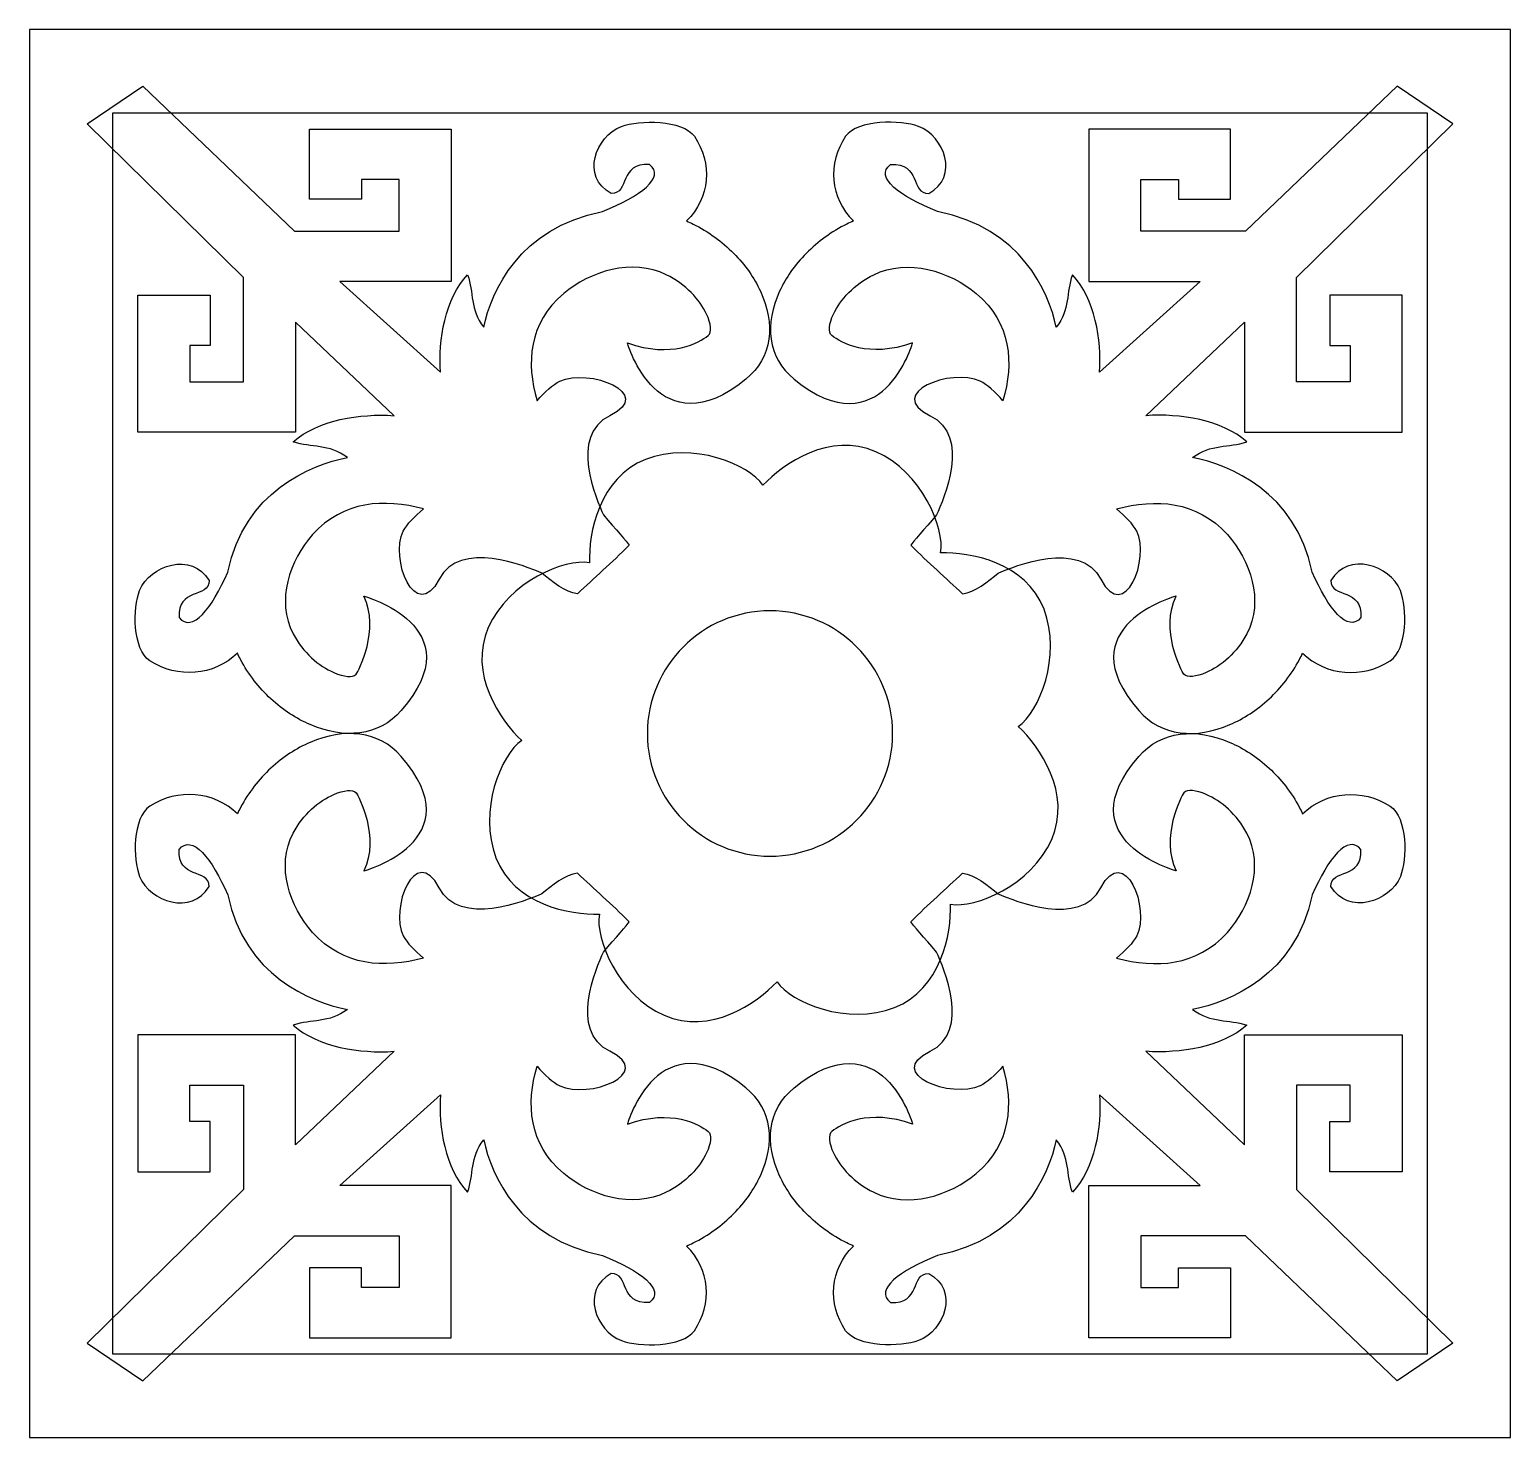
# Model space of a CAD drawing. Header units: centimetres. Extents: x 18.36 to 27, y -9 to -0.79.
import ezdxf

# ---------------------------------------------------------------- set-up
doc = ezdxf.new("R2010")
doc.units = ezdxf.units.CM
doc.header["$MEASUREMENT"] = 0
doc.layers.add('layer 1', color=7, linetype='Continuous')

msp = doc.modelspace()

# ---------------------------------------------------------------- linework, layer by layer
at = {"layer": 'layer 1', "color": 250}
for points, knots in [([(18.35897, -0.78865), (18.35897, -0.78865), (26.99976, -0.78865), (26.99976, -0.78865), (26.99976, -0.78865), (26.99976, -0.78865), (26.99976, -9.00021), (26.99976, -9.00021), (26.99976, -9.00021), (26.99976, -9.00021), (18.35897, -9.00021), (18.35897, -9.00021), (18.35897, -9.00021), (18.35897, -9.00021), (18.35897, -0.78865), (18.35897, -0.78865)], [0, 0, 0, 0, 0.2, 0.2, 0.2, 0.2, 0.4, 0.4, 0.4, 0.4, 0.6, 0.6, 0.6, 0.6, 1, 1, 1, 1]), ([(19.51516, -3.95319), (19.42179, -4.16737), (19.30809, -4.31096), (19.23098, -4.21783), (19.23098, -4.21783), (19.21845, -4.04371), (19.40635, -4.1075), (19.40634, -4.00193), (19.40634, -4.00193), (19.30495, -3.83163), (19.06094, -3.91174), (19.00067, -4.06061), (19.00067, -4.06061), (18.96069, -4.15938), (18.95957, -4.403), (19.06045, -4.47115), (19.06045, -4.47115), (19.22253, -4.57353), (19.43323, -4.56008), (19.57187, -4.42627), (19.57187, -4.42627), (19.57767, -4.43873), (19.58377, -4.45103), (19.59014, -4.46314), (19.59014, -4.46314), (19.63614, -4.55045), (19.69755, -4.62793), (19.76678, -4.69199), (19.76678, -4.69199), (19.8373, -4.75723), (19.91624, -4.80874), (19.99583, -4.84288), (19.99583, -4.84288), (20.19183, -4.92697), (20.396, -4.9123), (20.52764, -4.76096), (20.52764, -4.76096), (20.95566, -4.26889), (20.3107, -4.09378), (20.30886, -4.09326), (20.30886, -4.09326), (20.40576, -4.28591), (20.27726, -4.53301), (20.26417, -4.54807), (20.26417, -4.54807), (20.24432, -4.57089), (20.19287, -4.56425), (20.13428, -4.53911), (20.13428, -4.53911), (20.09008, -4.52016), (20.04543, -4.49081), (20.00471, -4.45313), (20.00471, -4.45313), (19.96271, -4.41427), (19.92517, -4.36672), (19.89663, -4.31255), (19.89663, -4.31255), (19.79568, -4.1209), (19.87669, -3.8819), (20.01042, -3.7343), (20.01042, -3.7343), (20.1901, -3.536), (20.4287, -3.5227), (20.65777, -3.58429), (20.65777, -3.58429), (20.60429, -3.62821), (20.56047, -3.67282), (20.53947, -3.71339), (20.53947, -3.71339), (20.45771, -3.87131), (20.61216, -4.25733), (20.74842, -3.99413), (20.74842, -3.99413), (20.86851, -3.76221), (21.25657, -3.91855), (21.34711, -3.95898), (21.34711, -3.95898), (21.40315, -4.00351), (21.48691, -4.07456), (21.55557, -4.0797), (21.55557, -4.0797), (21.65323, -3.98797), (21.75436, -3.89933), (21.85822, -3.79621), (21.85822, -3.79621), (21.84562, -3.77942), (21.77783, -3.70108), (21.70806, -3.61919), (21.70806, -3.61919), (21.66619, -3.53176), (21.5043, -3.15701), (21.74446, -3.04104), (21.74446, -3.04104), (22.017, -2.90945), (21.61727, -2.7603), (21.45374, -2.83926), (21.45374, -2.83926), (21.41173, -2.85954), (21.36553, -2.90185), (21.32005, -2.95349), (21.32005, -2.95349), (21.25627, -2.73229), (21.27005, -2.50187), (21.4754, -2.32835), (21.4754, -2.32835), (21.62824, -2.19921), (21.87573, -2.12098), (22.07419, -2.21847), (22.07419, -2.21847), (22.13028, -2.24603), (22.17952, -2.28228), (22.21976, -2.32284), (22.21976, -2.32284), (22.25878, -2.36217), (22.28917, -2.40528), (22.3088, -2.44797), (22.3088, -2.44797), (22.33483, -2.50455), (22.3417, -2.55423), (22.31808, -2.5734), (22.31808, -2.5734), (22.2666, -2.61515), (22.10742, -2.7065), (21.84711, -2.61656), (21.84711, -2.61656), (21.84764, -2.61834), (22.02898, -3.24117), (22.53853, -2.82783), (22.53853, -2.82783), (22.69525, -2.7007), (22.71043, -2.50354), (22.62336, -2.31427), (22.62336, -2.31427), (22.588, -2.23741), (22.53467, -2.16117), (22.46711, -2.09308), (22.46711, -2.09308), (22.40077, -2.02622), (22.32054, -1.96692), (22.23012, -1.9225), (22.23012, -1.9225), (22.21759, -1.91634), (22.20485, -1.91045), (22.19195, -1.90485), (22.19195, -1.90485), (22.33052, -1.77097), (22.34444, -1.5675), (22.23842, -1.41097), (22.23842, -1.41097), (22.16786, -1.31356), (21.91557, -1.31464), (21.8133, -1.35325), (21.8133, -1.35325), (21.65914, -1.41145), (21.57618, -1.64709), (21.75254, -1.745), (21.75254, -1.745), (21.86185, -1.74501), (21.7958, -1.56356), (21.97611, -1.57565), (21.97611, -1.57565), (22.07254, -1.65012), (21.92385, -1.75992), (21.70206, -1.85009), (21.70206, -1.85009), (21.2146, -1.94627), (21.05374, -2.31494), (21.00912, -2.52457), (21.00912, -2.52457), (20.92629, -2.41956), (20.95247, -2.32333), (20.91506, -2.21833), (20.91506, -2.21833), (20.7825, -2.36084), (20.74274, -2.59577), (20.75691, -2.78761), (20.75691, -2.78761), (20.75691, -2.78761), (20.16878, -2.25792), (20.16878, -2.25792), (20.16878, -2.25792), (20.16878, -2.25792), (20.81942, -2.25792), (20.81942, -2.25792), (20.81942, -2.25792), (20.81942, -2.25792), (20.81942, -1.36919), (20.81942, -1.36919), (20.81942, -1.36919), (20.81942, -1.36919), (19.99231, -1.36919), (19.99231, -1.36919), (19.99231, -1.36919), (19.99231, -1.36919), (19.99231, -1.7782), (19.99231, -1.7782), (19.99231, -1.7782), (19.99231, -1.7782), (20.29614, -1.7782), (20.29614, -1.7782), (20.29614, -1.7782), (20.29614, -1.7782), (20.29614, -1.66259), (20.29614, -1.66259), (20.29614, -1.66259), (20.29614, -1.66259), (20.51558, -1.66259), (20.51558, -1.66259), (20.51558, -1.66259), (20.51558, -1.66259), (20.51558, -1.96451), (20.51558, -1.96451), (20.51558, -1.96451), (20.51558, -1.96451), (19.9044, -1.96451), (19.9044, -1.96451), (19.9044, -1.96451), (19.9044, -1.96451), (19.02042, -1.11876), (19.02042, -1.11876), (19.02042, -1.11876), (19.02042, -1.11876), (18.69508, -1.33909), (18.69508, -1.33909), (18.69508, -1.33909), (18.69508, -1.33909), (19.60643, -2.23445), (19.60643, -2.23445), (19.60643, -2.23445), (19.60643, -2.23445), (19.60643, -2.84248), (19.60643, -2.84248), (19.60643, -2.84248), (19.60643, -2.84248), (19.29378, -2.84248), (19.29378, -2.84248), (19.29378, -2.84248), (19.29378, -2.84248), (19.29378, -2.63056), (19.29378, -2.63056), (19.29378, -2.63056), (19.29378, -2.63056), (19.4135, -2.63056), (19.4135, -2.63056), (19.4135, -2.63056), (19.4135, -2.63056), (19.4135, -2.33715), (19.4135, -2.33715), (19.4135, -2.33715), (19.4135, -2.33715), (18.98995, -2.33715), (18.98995, -2.33715), (18.98995, -2.33715), (18.98995, -2.33715), (18.98995, -3.13589), (18.98995, -3.13589), (18.98995, -3.13589), (18.98995, -3.13589), (19.91026, -3.13589), (19.91026, -3.13589), (19.91026, -3.13589), (19.91026, -3.13589), (19.91026, -2.49525), (19.91026, -2.49525), (19.91026, -2.49525), (19.91026, -2.49525), (20.48599, -3.04047), (20.48599, -3.04047), (20.48599, -3.04047), (20.28733, -3.02678), (20.04406, -3.06517), (19.89649, -3.19319), (19.89649, -3.19319), (20.00522, -3.22932), (20.10486, -3.20404), (20.21361, -3.28403), (20.21361, -3.28403), (19.99653, -3.32711), (19.61476, -3.48245), (19.51516, -3.95319)], [0, 0, 0, 0, 0.0140845, 0.0140845, 0.0140845, 0.0140845, 0.028169, 0.028169, 0.028169, 0.028169, 0.0422535, 0.0422535, 0.0422535, 0.0422535, 0.056338, 0.056338, 0.056338, 0.056338, 0.0704225, 0.0704225, 0.0704225, 0.0704225, 0.084507, 0.084507, 0.084507, 0.084507, 0.0985915, 0.0985915, 0.0985915, 0.0985915, 0.1126761, 0.1126761, 0.1126761, 0.1126761, 0.1267606, 0.1267606, 0.1267606, 0.1267606, 0.1408451, 0.1408451, 0.1408451, 0.1408451, 0.1549296, 0.1549296, 0.1549296, 0.1549296, 0.1690141, 0.1690141, 0.1690141, 0.1690141, 0.1830986, 0.1830986, 0.1830986, 0.1830986, 0.1971831, 0.1971831, 0.1971831, 0.1971831, 0.2112676, 0.2112676, 0.2112676, 0.2112676, 0.2253521, 0.2253521, 0.2253521, 0.2253521, 0.2394366, 0.2394366, 0.2394366, 0.2394366, 0.2535211, 0.2535211, 0.2535211, 0.2535211, 0.2676056, 0.2676056, 0.2676056, 0.2676056, 0.2816901, 0.2816901, 0.2816901, 0.2816901, 0.2957746, 0.2957746, 0.2957746, 0.2957746, 0.3098592, 0.3098592, 0.3098592, 0.3098592, 0.3239437, 0.3239437, 0.3239437, 0.3239437, 0.3380282, 0.3380282, 0.3380282, 0.3380282, 0.3521127, 0.3521127, 0.3521127, 0.3521127, 0.3661972, 0.3661972, 0.3661972, 0.3661972, 0.3802817, 0.3802817, 0.3802817, 0.3802817, 0.3943662, 0.3943662, 0.3943662, 0.3943662, 0.4084507, 0.4084507, 0.4084507, 0.4084507, 0.4225352, 0.4225352, 0.4225352, 0.4225352, 0.4366197, 0.4366197, 0.4366197, 0.4366197, 0.4507042, 0.4507042, 0.4507042, 0.4507042, 0.4647887, 0.4647887, 0.4647887, 0.4647887, 0.4788732, 0.4788732, 0.4788732, 0.4788732, 0.4929577, 0.4929577, 0.4929577, 0.4929577, 0.5070423, 0.5070423, 0.5070423, 0.5070423, 0.5211268, 0.5211268, 0.5211268, 0.5211268, 0.5352113, 0.5352113, 0.5352113, 0.5352113, 0.5492958, 0.5492958, 0.5492958, 0.5492958, 0.5633803, 0.5633803, 0.5633803, 0.5633803, 0.5774648, 0.5774648, 0.5774648, 0.5774648, 0.5915493, 0.5915493, 0.5915493, 0.5915493, 0.6056338, 0.6056338, 0.6056338, 0.6056338, 0.6197183, 0.6197183, 0.6197183, 0.6197183, 0.6338028, 0.6338028, 0.6338028, 0.6338028, 0.6478873, 0.6478873, 0.6478873, 0.6478873, 0.6619718, 0.6619718, 0.6619718, 0.6619718, 0.6760563, 0.6760563, 0.6760563, 0.6760563, 0.6901408, 0.6901408, 0.6901408, 0.6901408, 0.7042254, 0.7042254, 0.7042254, 0.7042254, 0.7183099, 0.7183099, 0.7183099, 0.7183099, 0.7323944, 0.7323944, 0.7323944, 0.7323944, 0.7464789, 0.7464789, 0.7464789, 0.7464789, 0.7605634, 0.7605634, 0.7605634, 0.7605634, 0.7746479, 0.7746479, 0.7746479, 0.7746479, 0.7887324, 0.7887324, 0.7887324, 0.7887324, 0.8028169, 0.8028169, 0.8028169, 0.8028169, 0.8169014, 0.8169014, 0.8169014, 0.8169014, 0.8309859, 0.8309859, 0.8309859, 0.8309859, 0.8450704, 0.8450704, 0.8450704, 0.8450704, 0.8591549, 0.8591549, 0.8591549, 0.8591549, 0.8732394, 0.8732394, 0.8732394, 0.8732394, 0.8873239, 0.8873239, 0.8873239, 0.8873239, 0.9014085, 0.9014085, 0.9014085, 0.9014085, 0.915493, 0.915493, 0.915493, 0.915493, 0.9295775, 0.9295775, 0.9295775, 0.9295775, 0.943662, 0.943662, 0.943662, 0.943662, 0.9577465, 0.9577465, 0.9577465, 0.9577465, 0.971831, 0.971831, 0.971831, 0.971831, 1, 1, 1, 1]), ([(25.84357, -3.95319), (25.93694, -4.16737), (26.05063, -4.31096), (26.12775, -4.21783), (26.12775, -4.21783), (26.14028, -4.04371), (25.95238, -4.1075), (25.95239, -4.00193), (25.95239, -4.00193), (26.05378, -3.83163), (26.29778, -3.91174), (26.35806, -4.06061), (26.35806, -4.06061), (26.39804, -4.15938), (26.39916, -4.403), (26.29828, -4.47115), (26.29828, -4.47115), (26.1362, -4.57353), (25.9255, -4.56008), (25.78686, -4.42627), (25.78686, -4.42627), (25.78106, -4.43873), (25.77496, -4.45103), (25.76859, -4.46314), (25.76859, -4.46314), (25.72259, -4.55045), (25.66118, -4.62793), (25.59194, -4.69199), (25.59194, -4.69199), (25.52143, -4.75723), (25.44249, -4.80874), (25.3629, -4.84288), (25.3629, -4.84288), (25.1669, -4.92697), (24.96273, -4.9123), (24.83109, -4.76096), (24.83109, -4.76096), (24.40307, -4.26889), (25.04802, -4.09378), (25.04986, -4.09326), (25.04986, -4.09326), (24.95297, -4.28591), (25.08147, -4.53301), (25.09456, -4.54807), (25.09456, -4.54807), (25.11441, -4.57089), (25.16586, -4.56425), (25.22445, -4.53911), (25.22445, -4.53911), (25.26865, -4.52016), (25.31329, -4.49081), (25.35402, -4.45313), (25.35402, -4.45313), (25.39602, -4.41427), (25.43356, -4.36672), (25.4621, -4.31255), (25.4621, -4.31255), (25.56305, -4.1209), (25.48204, -3.8819), (25.34831, -3.7343), (25.34831, -3.7343), (25.16863, -3.536), (24.93003, -3.5227), (24.70096, -3.58429), (24.70096, -3.58429), (24.75444, -3.62821), (24.79825, -3.67282), (24.81926, -3.71339), (24.81926, -3.71339), (24.90102, -3.87131), (24.74657, -4.25733), (24.6103, -3.99413), (24.6103, -3.99413), (24.49022, -3.76221), (24.10216, -3.91855), (24.01161, -3.95898), (24.01161, -3.95898), (23.95558, -4.00351), (23.87181, -4.07456), (23.80315, -4.0797), (23.80315, -4.0797), (23.7055, -3.98797), (23.60437, -3.89933), (23.50051, -3.79621), (23.50051, -3.79621), (23.51311, -3.77942), (23.5809, -3.70108), (23.65067, -3.61919), (23.65067, -3.61919), (23.69254, -3.53176), (23.85443, -3.15701), (23.61427, -3.04104), (23.61427, -3.04104), (23.34172, -2.90945), (23.74146, -2.7603), (23.90499, -2.83926), (23.90499, -2.83926), (23.947, -2.85954), (23.9932, -2.90185), (24.03867, -2.95349), (24.03867, -2.95349), (24.10245, -2.73229), (24.08868, -2.50187), (23.88333, -2.32835), (23.88333, -2.32835), (23.73048, -2.19921), (23.483, -2.12098), (23.28454, -2.21847), (23.28454, -2.21847), (23.22845, -2.24603), (23.1792, -2.28228), (23.13897, -2.32284), (23.13897, -2.32284), (23.09995, -2.36217), (23.06956, -2.40528), (23.04993, -2.44797), (23.04993, -2.44797), (23.0239, -2.50455), (23.01702, -2.55423), (23.04065, -2.5734), (23.04065, -2.5734), (23.09213, -2.61515), (23.25131, -2.7065), (23.51162, -2.61656), (23.51162, -2.61656), (23.51109, -2.61834), (23.32975, -3.24117), (22.8202, -2.82783), (22.8202, -2.82783), (22.66348, -2.7007), (22.64829, -2.50354), (22.73537, -2.31427), (22.73537, -2.31427), (22.77073, -2.23741), (22.82406, -2.16117), (22.89162, -2.09308), (22.89162, -2.09308), (22.95795, -2.02622), (23.03818, -1.96692), (23.1286, -1.9225), (23.1286, -1.9225), (23.14114, -1.91634), (23.15388, -1.91045), (23.16678, -1.90485), (23.16678, -1.90485), (23.02821, -1.77097), (23.01428, -1.5675), (23.1203, -1.41097), (23.1203, -1.41097), (23.19087, -1.31356), (23.44316, -1.31464), (23.54543, -1.35325), (23.54543, -1.35325), (23.69959, -1.41145), (23.78254, -1.64709), (23.60619, -1.745), (23.60619, -1.745), (23.49687, -1.74501), (23.56293, -1.56356), (23.38262, -1.57565), (23.38262, -1.57565), (23.28618, -1.65012), (23.43487, -1.75992), (23.65667, -1.85009), (23.65667, -1.85009), (24.14413, -1.94627), (24.30499, -2.31494), (24.3496, -2.52457), (24.3496, -2.52457), (24.43243, -2.41956), (24.40626, -2.32333), (24.44366, -2.21833), (24.44366, -2.21833), (24.57623, -2.36084), (24.61599, -2.59577), (24.60181, -2.78761), (24.60181, -2.78761), (24.60181, -2.78761), (25.18995, -2.25792), (25.18995, -2.25792), (25.18995, -2.25792), (25.18995, -2.25792), (24.53931, -2.25792), (24.53931, -2.25792), (24.53931, -2.25792), (24.53931, -2.25792), (24.53931, -1.36919), (24.53931, -1.36919), (24.53931, -1.36919), (24.53931, -1.36919), (25.36642, -1.36919), (25.36642, -1.36919), (25.36642, -1.36919), (25.36642, -1.36919), (25.36642, -1.7782), (25.36642, -1.7782), (25.36642, -1.7782), (25.36642, -1.7782), (25.06259, -1.7782), (25.06259, -1.7782), (25.06259, -1.7782), (25.06259, -1.7782), (25.06259, -1.66259), (25.06259, -1.66259), (25.06259, -1.66259), (25.06259, -1.66259), (24.84314, -1.66259), (24.84314, -1.66259), (24.84314, -1.66259), (24.84314, -1.66259), (24.84314, -1.96451), (24.84314, -1.96451), (24.84314, -1.96451), (24.84314, -1.96451), (25.45433, -1.96451), (25.45433, -1.96451), (25.45433, -1.96451), (25.45433, -1.96451), (26.33831, -1.11876), (26.33831, -1.11876), (26.33831, -1.11876), (26.33831, -1.11876), (26.66365, -1.33909), (26.66365, -1.33909), (26.66365, -1.33909), (26.66365, -1.33909), (25.7523, -2.23445), (25.7523, -2.23445), (25.7523, -2.23445), (25.7523, -2.23445), (25.7523, -2.84248), (25.7523, -2.84248), (25.7523, -2.84248), (25.7523, -2.84248), (26.06494, -2.84248), (26.06494, -2.84248), (26.06494, -2.84248), (26.06494, -2.84248), (26.06494, -2.63056), (26.06494, -2.63056), (26.06494, -2.63056), (26.06494, -2.63056), (25.94523, -2.63056), (25.94523, -2.63056), (25.94523, -2.63056), (25.94523, -2.63056), (25.94523, -2.33715), (25.94523, -2.33715), (25.94523, -2.33715), (25.94523, -2.33715), (26.36878, -2.33715), (26.36878, -2.33715), (26.36878, -2.33715), (26.36878, -2.33715), (26.36878, -3.13589), (26.36878, -3.13589), (26.36878, -3.13589), (26.36878, -3.13589), (25.44847, -3.13589), (25.44847, -3.13589), (25.44847, -3.13589), (25.44847, -3.13589), (25.44847, -2.49525), (25.44847, -2.49525), (25.44847, -2.49525), (25.44847, -2.49525), (24.87274, -3.04047), (24.87274, -3.04047), (24.87274, -3.04047), (25.07139, -3.02678), (25.31467, -3.06517), (25.46224, -3.19319), (25.46224, -3.19319), (25.35351, -3.22932), (25.25386, -3.20404), (25.14512, -3.28403), (25.14512, -3.28403), (25.3622, -3.32711), (25.74397, -3.48245), (25.84357, -3.95319)], [0, 0, 0, 0, 0.0140845, 0.0140845, 0.0140845, 0.0140845, 0.028169, 0.028169, 0.028169, 0.028169, 0.0422535, 0.0422535, 0.0422535, 0.0422535, 0.056338, 0.056338, 0.056338, 0.056338, 0.0704225, 0.0704225, 0.0704225, 0.0704225, 0.084507, 0.084507, 0.084507, 0.084507, 0.0985915, 0.0985915, 0.0985915, 0.0985915, 0.1126761, 0.1126761, 0.1126761, 0.1126761, 0.1267606, 0.1267606, 0.1267606, 0.1267606, 0.1408451, 0.1408451, 0.1408451, 0.1408451, 0.1549296, 0.1549296, 0.1549296, 0.1549296, 0.1690141, 0.1690141, 0.1690141, 0.1690141, 0.1830986, 0.1830986, 0.1830986, 0.1830986, 0.1971831, 0.1971831, 0.1971831, 0.1971831, 0.2112676, 0.2112676, 0.2112676, 0.2112676, 0.2253521, 0.2253521, 0.2253521, 0.2253521, 0.2394366, 0.2394366, 0.2394366, 0.2394366, 0.2535211, 0.2535211, 0.2535211, 0.2535211, 0.2676056, 0.2676056, 0.2676056, 0.2676056, 0.2816901, 0.2816901, 0.2816901, 0.2816901, 0.2957746, 0.2957746, 0.2957746, 0.2957746, 0.3098592, 0.3098592, 0.3098592, 0.3098592, 0.3239437, 0.3239437, 0.3239437, 0.3239437, 0.3380282, 0.3380282, 0.3380282, 0.3380282, 0.3521127, 0.3521127, 0.3521127, 0.3521127, 0.3661972, 0.3661972, 0.3661972, 0.3661972, 0.3802817, 0.3802817, 0.3802817, 0.3802817, 0.3943662, 0.3943662, 0.3943662, 0.3943662, 0.4084507, 0.4084507, 0.4084507, 0.4084507, 0.4225352, 0.4225352, 0.4225352, 0.4225352, 0.4366197, 0.4366197, 0.4366197, 0.4366197, 0.4507042, 0.4507042, 0.4507042, 0.4507042, 0.4647887, 0.4647887, 0.4647887, 0.4647887, 0.4788732, 0.4788732, 0.4788732, 0.4788732, 0.4929577, 0.4929577, 0.4929577, 0.4929577, 0.5070423, 0.5070423, 0.5070423, 0.5070423, 0.5211268, 0.5211268, 0.5211268, 0.5211268, 0.5352113, 0.5352113, 0.5352113, 0.5352113, 0.5492958, 0.5492958, 0.5492958, 0.5492958, 0.5633803, 0.5633803, 0.5633803, 0.5633803, 0.5774648, 0.5774648, 0.5774648, 0.5774648, 0.5915493, 0.5915493, 0.5915493, 0.5915493, 0.6056338, 0.6056338, 0.6056338, 0.6056338, 0.6197183, 0.6197183, 0.6197183, 0.6197183, 0.6338028, 0.6338028, 0.6338028, 0.6338028, 0.6478873, 0.6478873, 0.6478873, 0.6478873, 0.6619718, 0.6619718, 0.6619718, 0.6619718, 0.6760563, 0.6760563, 0.6760563, 0.6760563, 0.6901408, 0.6901408, 0.6901408, 0.6901408, 0.7042254, 0.7042254, 0.7042254, 0.7042254, 0.7183099, 0.7183099, 0.7183099, 0.7183099, 0.7323944, 0.7323944, 0.7323944, 0.7323944, 0.7464789, 0.7464789, 0.7464789, 0.7464789, 0.7605634, 0.7605634, 0.7605634, 0.7605634, 0.7746479, 0.7746479, 0.7746479, 0.7746479, 0.7887324, 0.7887324, 0.7887324, 0.7887324, 0.8028169, 0.8028169, 0.8028169, 0.8028169, 0.8169014, 0.8169014, 0.8169014, 0.8169014, 0.8309859, 0.8309859, 0.8309859, 0.8309859, 0.8450704, 0.8450704, 0.8450704, 0.8450704, 0.8591549, 0.8591549, 0.8591549, 0.8591549, 0.8732394, 0.8732394, 0.8732394, 0.8732394, 0.8873239, 0.8873239, 0.8873239, 0.8873239, 0.9014085, 0.9014085, 0.9014085, 0.9014085, 0.915493, 0.915493, 0.915493, 0.915493, 0.9295775, 0.9295775, 0.9295775, 0.9295775, 0.943662, 0.943662, 0.943662, 0.943662, 0.9577465, 0.9577465, 0.9577465, 0.9577465, 0.971831, 0.971831, 0.971831, 0.971831, 1, 1, 1, 1]), ([(18.84451, -1.27419), (18.84451, -1.27419), (18.84451, -8.51467), (18.84451, -8.51467), (18.84451, -8.51467), (18.84451, -8.51467), (26.51422, -8.51467), (26.51422, -8.51467), (26.51422, -8.51467), (26.51422, -8.51467), (26.51422, -1.27419), (26.51422, -1.27419), (26.51422, -1.27419), (26.51422, -1.27419), (18.84451, -1.27419), (18.84451, -1.27419)], [0, 0, 0, 0, 0.2, 0.2, 0.2, 0.2, 0.4, 0.4, 0.4, 0.4, 0.6, 0.6, 0.6, 0.6, 1, 1, 1, 1]), ([(21.62612, -3.89924), (21.62015, -3.72755), (21.681, -3.40071), (21.95377, -3.29532), (21.95377, -3.29532), (22.22808, -3.18933), (22.55673, -3.32533), (22.63829, -3.44597), (22.63829, -3.44597), (22.75547, -3.32035), (23.02963, -3.13227), (23.29703, -3.25062), (23.29703, -3.25062), (23.56595, -3.36963), (23.70218, -3.69821), (23.67456, -3.84119), (23.67456, -3.84119), (23.84624, -3.83522), (24.17308, -3.89607), (24.27847, -4.16883), (24.27847, -4.16883), (24.38447, -4.44315), (24.24845, -4.7718), (24.12782, -4.85336), (24.12782, -4.85336), (24.25344, -4.97054), (24.44152, -5.24469), (24.32318, -5.5121), (24.32318, -5.5121), (24.20416, -5.78101), (23.87558, -5.91724), (23.7326, -5.88962), (23.7326, -5.88962), (23.73858, -6.06131), (23.67772, -6.38814), (23.40496, -6.49354), (23.40496, -6.49354), (23.13065, -6.59953), (22.80196, -6.46352), (22.7204, -6.34289), (22.7204, -6.34289), (22.60322, -6.46851), (22.3291, -6.65659), (22.0617, -6.53824), (22.0617, -6.53824), (21.79278, -6.41922), (21.65653, -6.09065), (21.68415, -5.94767), (21.68415, -5.94767), (21.51246, -5.95363), (21.18565, -5.89278), (21.08026, -5.62003), (21.08026, -5.62003), (20.97426, -5.34571), (21.11026, -5.01704), (21.23089, -4.93546), (21.23089, -4.93546), (21.10527, -4.81829), (20.9172, -4.54415), (21.03555, -4.27676), (21.03555, -4.27676), (21.15457, -4.00785), (21.48315, -3.87161), (21.62612, -3.89924)], [0, 0, 0, 0, 0.0588235, 0.0588235, 0.0588235, 0.0588235, 0.1176471, 0.1176471, 0.1176471, 0.1176471, 0.1764706, 0.1764706, 0.1764706, 0.1764706, 0.2352941, 0.2352941, 0.2352941, 0.2352941, 0.2941176, 0.2941176, 0.2941176, 0.2941176, 0.3529412, 0.3529412, 0.3529412, 0.3529412, 0.4117647, 0.4117647, 0.4117647, 0.4117647, 0.4705882, 0.4705882, 0.4705882, 0.4705882, 0.5294118, 0.5294118, 0.5294118, 0.5294118, 0.5882353, 0.5882353, 0.5882353, 0.5882353, 0.6470588, 0.6470588, 0.6470588, 0.6470588, 0.7058824, 0.7058824, 0.7058824, 0.7058824, 0.7647059, 0.7647059, 0.7647059, 0.7647059, 0.8235294, 0.8235294, 0.8235294, 0.8235294, 0.8823529, 0.8823529, 0.8823529, 0.8823529, 1, 1, 1, 1]), ([(22.67936, -4.17878), (23.07353, -4.17878), (23.39501, -4.50026), (23.39501, -4.89443), (23.39501, -4.89443), (23.39501, -5.2886), (23.07353, -5.61008), (22.67936, -5.61008), (22.67936, -5.61008), (22.2852, -5.61008), (21.96371, -5.2886), (21.96371, -4.89443), (21.96371, -4.89443), (21.96371, -4.50026), (22.2852, -4.17878), (22.67936, -4.17878)], [0, 0, 0, 0, 0.2, 0.2, 0.2, 0.2, 0.4, 0.4, 0.4, 0.4, 0.6, 0.6, 0.6, 0.6, 1, 1, 1, 1]), ([(19.51516, -5.83567), (19.42179, -5.62149), (19.30809, -5.4779), (19.23098, -5.57102), (19.23098, -5.57102), (19.21845, -5.74514), (19.40635, -5.68136), (19.40634, -5.78693), (19.40634, -5.78693), (19.30495, -5.95723), (19.06094, -5.87712), (19.00067, -5.72824), (19.00067, -5.72824), (18.96069, -5.62948), (18.95957, -5.38585), (19.06045, -5.31771), (19.06045, -5.31771), (19.22253, -5.21532), (19.43323, -5.22877), (19.57187, -5.36259), (19.57187, -5.36259), (19.57767, -5.35013), (19.58377, -5.33783), (19.59014, -5.32572), (19.59014, -5.32572), (19.63614, -5.2384), (19.69755, -5.16093), (19.76678, -5.09687), (19.76678, -5.09687), (19.8373, -5.03163), (19.91624, -4.98012), (19.99583, -4.94598), (19.99583, -4.94598), (20.19183, -4.86189), (20.396, -4.87655), (20.52764, -5.0279), (20.52764, -5.0279), (20.95566, -5.51997), (20.3107, -5.69508), (20.30886, -5.6956), (20.30886, -5.6956), (20.40576, -5.50295), (20.27726, -5.25584), (20.26417, -5.24079), (20.26417, -5.24079), (20.24432, -5.21797), (20.19287, -5.22461), (20.13428, -5.24975), (20.13428, -5.24975), (20.09008, -5.2687), (20.04543, -5.29805), (20.00471, -5.33573), (20.00471, -5.33573), (19.96271, -5.37459), (19.92517, -5.42214), (19.89663, -5.47631), (19.89663, -5.47631), (19.79568, -5.66796), (19.87669, -5.90695), (20.01042, -6.05456), (20.01042, -6.05456), (20.1901, -6.25286), (20.4287, -6.26616), (20.65777, -6.20457), (20.65777, -6.20457), (20.60429, -6.16065), (20.56047, -6.11604), (20.53947, -6.07547), (20.53947, -6.07547), (20.45771, -5.91755), (20.61216, -5.53153), (20.74842, -5.79473), (20.74842, -5.79473), (20.86851, -6.02665), (21.25657, -5.87031), (21.34711, -5.82988), (21.34711, -5.82988), (21.40315, -5.78535), (21.48691, -5.7143), (21.55557, -5.70916), (21.55557, -5.70916), (21.65323, -5.80089), (21.75436, -5.88953), (21.85822, -5.99265), (21.85822, -5.99265), (21.84562, -6.00944), (21.77783, -6.08778), (21.70806, -6.16967), (21.70806, -6.16967), (21.66619, -6.2571), (21.5043, -6.63185), (21.74446, -6.74782), (21.74446, -6.74782), (22.017, -6.87941), (21.61727, -7.02856), (21.45374, -6.9496), (21.45374, -6.9496), (21.41173, -6.92931), (21.36553, -6.887), (21.32005, -6.83536), (21.32005, -6.83536), (21.25627, -7.05657), (21.27005, -7.28699), (21.4754, -7.46051), (21.4754, -7.46051), (21.62824, -7.58965), (21.87573, -7.66788), (22.07419, -7.57039), (22.07419, -7.57039), (22.13028, -7.54283), (22.17952, -7.50658), (22.21976, -7.46602), (22.21976, -7.46602), (22.25878, -7.42669), (22.28917, -7.38358), (22.3088, -7.34089), (22.3088, -7.34089), (22.33483, -7.28431), (22.3417, -7.23463), (22.31808, -7.21546), (22.31808, -7.21546), (22.2666, -7.17371), (22.10742, -7.08236), (21.84711, -7.1723), (21.84711, -7.1723), (21.84764, -7.17052), (22.02898, -6.54769), (22.53853, -6.96103), (22.53853, -6.96103), (22.69525, -7.08815), (22.71043, -7.28532), (22.62336, -7.47459), (22.62336, -7.47459), (22.588, -7.55145), (22.53467, -7.62769), (22.46711, -7.69578), (22.46711, -7.69578), (22.40077, -7.76264), (22.32054, -7.82194), (22.23012, -7.86636), (22.23012, -7.86636), (22.21759, -7.87252), (22.20485, -7.87841), (22.19195, -7.88401), (22.19195, -7.88401), (22.33052, -8.01789), (22.34444, -8.22136), (22.23842, -8.37789), (22.23842, -8.37789), (22.16786, -8.4753), (21.91557, -8.47422), (21.8133, -8.43561), (21.8133, -8.43561), (21.65914, -8.3774), (21.57618, -8.14177), (21.75254, -8.04386), (21.75254, -8.04386), (21.86185, -8.04385), (21.7958, -8.2253), (21.97611, -8.21321), (21.97611, -8.21321), (22.07254, -8.13873), (21.92385, -8.02893), (21.70206, -7.93877), (21.70206, -7.93877), (21.2146, -7.84259), (21.05374, -7.47392), (21.00912, -7.26429), (21.00912, -7.26429), (20.92629, -7.3693), (20.95247, -7.46552), (20.91506, -7.57052), (20.91506, -7.57052), (20.7825, -7.42802), (20.74274, -7.19309), (20.75691, -7.00125), (20.75691, -7.00125), (20.75691, -7.00125), (20.16878, -7.53094), (20.16878, -7.53094), (20.16878, -7.53094), (20.16878, -7.53094), (20.81942, -7.53094), (20.81942, -7.53094), (20.81942, -7.53094), (20.81942, -7.53094), (20.81942, -8.41967), (20.81942, -8.41967), (20.81942, -8.41967), (20.81942, -8.41967), (19.99231, -8.41967), (19.99231, -8.41967), (19.99231, -8.41967), (19.99231, -8.41967), (19.99231, -8.01065), (19.99231, -8.01065), (19.99231, -8.01065), (19.99231, -8.01065), (20.29614, -8.01065), (20.29614, -8.01065), (20.29614, -8.01065), (20.29614, -8.01065), (20.29614, -8.12626), (20.29614, -8.12626), (20.29614, -8.12626), (20.29614, -8.12626), (20.51558, -8.12626), (20.51558, -8.12626), (20.51558, -8.12626), (20.51558, -8.12626), (20.51558, -7.82435), (20.51558, -7.82435), (20.51558, -7.82435), (20.51558, -7.82435), (19.9044, -7.82435), (19.9044, -7.82435), (19.9044, -7.82435), (19.9044, -7.82435), (19.02042, -8.6701), (19.02042, -8.6701), (19.02042, -8.6701), (19.02042, -8.6701), (18.69508, -8.44977), (18.69508, -8.44977), (18.69508, -8.44977), (18.69508, -8.44977), (19.60643, -7.5544), (19.60643, -7.5544), (19.60643, -7.5544), (19.60643, -7.5544), (19.60643, -6.94638), (19.60643, -6.94638), (19.60643, -6.94638), (19.60643, -6.94638), (19.29378, -6.94638), (19.29378, -6.94638), (19.29378, -6.94638), (19.29378, -6.94638), (19.29378, -7.1583), (19.29378, -7.1583), (19.29378, -7.1583), (19.29378, -7.1583), (19.4135, -7.1583), (19.4135, -7.1583), (19.4135, -7.1583), (19.4135, -7.1583), (19.4135, -7.4517), (19.4135, -7.4517), (19.4135, -7.4517), (19.4135, -7.4517), (18.98995, -7.4517), (18.98995, -7.4517), (18.98995, -7.4517), (18.98995, -7.4517), (18.98995, -6.65297), (18.98995, -6.65297), (18.98995, -6.65297), (18.98995, -6.65297), (19.91026, -6.65297), (19.91026, -6.65297), (19.91026, -6.65297), (19.91026, -6.65297), (19.91026, -7.2936), (19.91026, -7.2936), (19.91026, -7.2936), (19.91026, -7.2936), (20.48599, -6.74839), (20.48599, -6.74839), (20.48599, -6.74839), (20.28733, -6.76208), (20.04406, -6.72369), (19.89649, -6.59567), (19.89649, -6.59567), (20.00522, -6.55954), (20.10486, -6.58482), (20.21361, -6.50483), (20.21361, -6.50483), (19.99653, -6.46175), (19.61476, -6.30641), (19.51516, -5.83567)], [0, 0, 0, 0, 0.0140845, 0.0140845, 0.0140845, 0.0140845, 0.028169, 0.028169, 0.028169, 0.028169, 0.0422535, 0.0422535, 0.0422535, 0.0422535, 0.056338, 0.056338, 0.056338, 0.056338, 0.0704225, 0.0704225, 0.0704225, 0.0704225, 0.084507, 0.084507, 0.084507, 0.084507, 0.0985915, 0.0985915, 0.0985915, 0.0985915, 0.1126761, 0.1126761, 0.1126761, 0.1126761, 0.1267606, 0.1267606, 0.1267606, 0.1267606, 0.1408451, 0.1408451, 0.1408451, 0.1408451, 0.1549296, 0.1549296, 0.1549296, 0.1549296, 0.1690141, 0.1690141, 0.1690141, 0.1690141, 0.1830986, 0.1830986, 0.1830986, 0.1830986, 0.1971831, 0.1971831, 0.1971831, 0.1971831, 0.2112676, 0.2112676, 0.2112676, 0.2112676, 0.2253521, 0.2253521, 0.2253521, 0.2253521, 0.2394366, 0.2394366, 0.2394366, 0.2394366, 0.2535211, 0.2535211, 0.2535211, 0.2535211, 0.2676056, 0.2676056, 0.2676056, 0.2676056, 0.2816901, 0.2816901, 0.2816901, 0.2816901, 0.2957746, 0.2957746, 0.2957746, 0.2957746, 0.3098592, 0.3098592, 0.3098592, 0.3098592, 0.3239437, 0.3239437, 0.3239437, 0.3239437, 0.3380282, 0.3380282, 0.3380282, 0.3380282, 0.3521127, 0.3521127, 0.3521127, 0.3521127, 0.3661972, 0.3661972, 0.3661972, 0.3661972, 0.3802817, 0.3802817, 0.3802817, 0.3802817, 0.3943662, 0.3943662, 0.3943662, 0.3943662, 0.4084507, 0.4084507, 0.4084507, 0.4084507, 0.4225352, 0.4225352, 0.4225352, 0.4225352, 0.4366197, 0.4366197, 0.4366197, 0.4366197, 0.4507042, 0.4507042, 0.4507042, 0.4507042, 0.4647887, 0.4647887, 0.4647887, 0.4647887, 0.4788732, 0.4788732, 0.4788732, 0.4788732, 0.4929577, 0.4929577, 0.4929577, 0.4929577, 0.5070423, 0.5070423, 0.5070423, 0.5070423, 0.5211268, 0.5211268, 0.5211268, 0.5211268, 0.5352113, 0.5352113, 0.5352113, 0.5352113, 0.5492958, 0.5492958, 0.5492958, 0.5492958, 0.5633803, 0.5633803, 0.5633803, 0.5633803, 0.5774648, 0.5774648, 0.5774648, 0.5774648, 0.5915493, 0.5915493, 0.5915493, 0.5915493, 0.6056338, 0.6056338, 0.6056338, 0.6056338, 0.6197183, 0.6197183, 0.6197183, 0.6197183, 0.6338028, 0.6338028, 0.6338028, 0.6338028, 0.6478873, 0.6478873, 0.6478873, 0.6478873, 0.6619718, 0.6619718, 0.6619718, 0.6619718, 0.6760563, 0.6760563, 0.6760563, 0.6760563, 0.6901408, 0.6901408, 0.6901408, 0.6901408, 0.7042254, 0.7042254, 0.7042254, 0.7042254, 0.7183099, 0.7183099, 0.7183099, 0.7183099, 0.7323944, 0.7323944, 0.7323944, 0.7323944, 0.7464789, 0.7464789, 0.7464789, 0.7464789, 0.7605634, 0.7605634, 0.7605634, 0.7605634, 0.7746479, 0.7746479, 0.7746479, 0.7746479, 0.7887324, 0.7887324, 0.7887324, 0.7887324, 0.8028169, 0.8028169, 0.8028169, 0.8028169, 0.8169014, 0.8169014, 0.8169014, 0.8169014, 0.8309859, 0.8309859, 0.8309859, 0.8309859, 0.8450704, 0.8450704, 0.8450704, 0.8450704, 0.8591549, 0.8591549, 0.8591549, 0.8591549, 0.8732394, 0.8732394, 0.8732394, 0.8732394, 0.8873239, 0.8873239, 0.8873239, 0.8873239, 0.9014085, 0.9014085, 0.9014085, 0.9014085, 0.915493, 0.915493, 0.915493, 0.915493, 0.9295775, 0.9295775, 0.9295775, 0.9295775, 0.943662, 0.943662, 0.943662, 0.943662, 0.9577465, 0.9577465, 0.9577465, 0.9577465, 0.971831, 0.971831, 0.971831, 0.971831, 1, 1, 1, 1]), ([(25.84357, -5.83567), (25.93694, -5.62149), (26.05063, -5.4779), (26.12775, -5.57102), (26.12775, -5.57102), (26.14028, -5.74514), (25.95238, -5.68136), (25.95239, -5.78693), (25.95239, -5.78693), (26.05378, -5.95723), (26.29778, -5.87712), (26.35806, -5.72824), (26.35806, -5.72824), (26.39804, -5.62948), (26.39916, -5.38585), (26.29828, -5.31771), (26.29828, -5.31771), (26.1362, -5.21532), (25.9255, -5.22877), (25.78686, -5.36259), (25.78686, -5.36259), (25.78106, -5.35013), (25.77496, -5.33783), (25.76859, -5.32572), (25.76859, -5.32572), (25.72259, -5.2384), (25.66118, -5.16093), (25.59194, -5.09687), (25.59194, -5.09687), (25.52143, -5.03163), (25.44249, -4.98012), (25.3629, -4.94598), (25.3629, -4.94598), (25.1669, -4.86189), (24.96273, -4.87655), (24.83109, -5.0279), (24.83109, -5.0279), (24.40307, -5.51997), (25.04802, -5.69508), (25.04986, -5.6956), (25.04986, -5.6956), (24.95297, -5.50295), (25.08147, -5.25584), (25.09456, -5.24079), (25.09456, -5.24079), (25.11441, -5.21797), (25.16586, -5.22461), (25.22445, -5.24975), (25.22445, -5.24975), (25.26865, -5.2687), (25.31329, -5.29805), (25.35402, -5.33573), (25.35402, -5.33573), (25.39602, -5.37459), (25.43356, -5.42214), (25.4621, -5.47631), (25.4621, -5.47631), (25.56305, -5.66796), (25.48204, -5.90695), (25.34831, -6.05456), (25.34831, -6.05456), (25.16863, -6.25286), (24.93003, -6.26616), (24.70096, -6.20457), (24.70096, -6.20457), (24.75444, -6.16065), (24.79825, -6.11604), (24.81926, -6.07547), (24.81926, -6.07547), (24.90102, -5.91755), (24.74657, -5.53153), (24.6103, -5.79473), (24.6103, -5.79473), (24.49022, -6.02665), (24.10216, -5.87031), (24.01161, -5.82988), (24.01161, -5.82988), (23.95558, -5.78535), (23.87181, -5.7143), (23.80315, -5.70916), (23.80315, -5.70916), (23.7055, -5.80089), (23.60437, -5.88953), (23.50051, -5.99265), (23.50051, -5.99265), (23.51311, -6.00944), (23.5809, -6.08778), (23.65067, -6.16967), (23.65067, -6.16967), (23.69254, -6.2571), (23.85443, -6.63185), (23.61427, -6.74782), (23.61427, -6.74782), (23.34172, -6.87941), (23.74146, -7.02856), (23.90499, -6.9496), (23.90499, -6.9496), (23.947, -6.92931), (23.9932, -6.887), (24.03867, -6.83536), (24.03867, -6.83536), (24.10245, -7.05657), (24.08868, -7.28699), (23.88333, -7.46051), (23.88333, -7.46051), (23.73048, -7.58965), (23.483, -7.66788), (23.28454, -7.57039), (23.28454, -7.57039), (23.22845, -7.54283), (23.1792, -7.50658), (23.13897, -7.46602), (23.13897, -7.46602), (23.09995, -7.42669), (23.06956, -7.38358), (23.04993, -7.34089), (23.04993, -7.34089), (23.0239, -7.28431), (23.01702, -7.23463), (23.04065, -7.21546), (23.04065, -7.21546), (23.09213, -7.17371), (23.25131, -7.08236), (23.51162, -7.1723), (23.51162, -7.1723), (23.51109, -7.17052), (23.32975, -6.54769), (22.8202, -6.96103), (22.8202, -6.96103), (22.66348, -7.08815), (22.64829, -7.28532), (22.73537, -7.47459), (22.73537, -7.47459), (22.77073, -7.55145), (22.82406, -7.62769), (22.89162, -7.69578), (22.89162, -7.69578), (22.95795, -7.76264), (23.03818, -7.82194), (23.1286, -7.86636), (23.1286, -7.86636), (23.14114, -7.87252), (23.15388, -7.87841), (23.16678, -7.88401), (23.16678, -7.88401), (23.02821, -8.01789), (23.01428, -8.22136), (23.1203, -8.37789), (23.1203, -8.37789), (23.19087, -8.4753), (23.44316, -8.47422), (23.54543, -8.43561), (23.54543, -8.43561), (23.69959, -8.3774), (23.78254, -8.14177), (23.60619, -8.04386), (23.60619, -8.04386), (23.49687, -8.04385), (23.56293, -8.2253), (23.38262, -8.21321), (23.38262, -8.21321), (23.28618, -8.13873), (23.43487, -8.02893), (23.65667, -7.93877), (23.65667, -7.93877), (24.14413, -7.84259), (24.30499, -7.47392), (24.3496, -7.26429), (24.3496, -7.26429), (24.43243, -7.3693), (24.40626, -7.46552), (24.44366, -7.57052), (24.44366, -7.57052), (24.57623, -7.42802), (24.61599, -7.19309), (24.60181, -7.00125), (24.60181, -7.00125), (24.60181, -7.00125), (25.18995, -7.53094), (25.18995, -7.53094), (25.18995, -7.53094), (25.18995, -7.53094), (24.53931, -7.53094), (24.53931, -7.53094), (24.53931, -7.53094), (24.53931, -7.53094), (24.53931, -8.41967), (24.53931, -8.41967), (24.53931, -8.41967), (24.53931, -8.41967), (25.36642, -8.41967), (25.36642, -8.41967), (25.36642, -8.41967), (25.36642, -8.41967), (25.36642, -8.01065), (25.36642, -8.01065), (25.36642, -8.01065), (25.36642, -8.01065), (25.06259, -8.01065), (25.06259, -8.01065), (25.06259, -8.01065), (25.06259, -8.01065), (25.06259, -8.12626), (25.06259, -8.12626), (25.06259, -8.12626), (25.06259, -8.12626), (24.84314, -8.12626), (24.84314, -8.12626), (24.84314, -8.12626), (24.84314, -8.12626), (24.84314, -7.82435), (24.84314, -7.82435), (24.84314, -7.82435), (24.84314, -7.82435), (25.45433, -7.82435), (25.45433, -7.82435), (25.45433, -7.82435), (25.45433, -7.82435), (26.33831, -8.6701), (26.33831, -8.6701), (26.33831, -8.6701), (26.33831, -8.6701), (26.66365, -8.44977), (26.66365, -8.44977), (26.66365, -8.44977), (26.66365, -8.44977), (25.7523, -7.5544), (25.7523, -7.5544), (25.7523, -7.5544), (25.7523, -7.5544), (25.7523, -6.94638), (25.7523, -6.94638), (25.7523, -6.94638), (25.7523, -6.94638), (26.06494, -6.94638), (26.06494, -6.94638), (26.06494, -6.94638), (26.06494, -6.94638), (26.06494, -7.1583), (26.06494, -7.1583), (26.06494, -7.1583), (26.06494, -7.1583), (25.94523, -7.1583), (25.94523, -7.1583), (25.94523, -7.1583), (25.94523, -7.1583), (25.94523, -7.4517), (25.94523, -7.4517), (25.94523, -7.4517), (25.94523, -7.4517), (26.36878, -7.4517), (26.36878, -7.4517), (26.36878, -7.4517), (26.36878, -7.4517), (26.36878, -6.65297), (26.36878, -6.65297), (26.36878, -6.65297), (26.36878, -6.65297), (25.44847, -6.65297), (25.44847, -6.65297), (25.44847, -6.65297), (25.44847, -6.65297), (25.44847, -7.2936), (25.44847, -7.2936), (25.44847, -7.2936), (25.44847, -7.2936), (24.87274, -6.74839), (24.87274, -6.74839), (24.87274, -6.74839), (25.07139, -6.76208), (25.31467, -6.72369), (25.46224, -6.59567), (25.46224, -6.59567), (25.35351, -6.55954), (25.25386, -6.58482), (25.14512, -6.50483), (25.14512, -6.50483), (25.3622, -6.46175), (25.74397, -6.30641), (25.84357, -5.83567)], [0, 0, 0, 0, 0.0140845, 0.0140845, 0.0140845, 0.0140845, 0.028169, 0.028169, 0.028169, 0.028169, 0.0422535, 0.0422535, 0.0422535, 0.0422535, 0.056338, 0.056338, 0.056338, 0.056338, 0.0704225, 0.0704225, 0.0704225, 0.0704225, 0.084507, 0.084507, 0.084507, 0.084507, 0.0985915, 0.0985915, 0.0985915, 0.0985915, 0.1126761, 0.1126761, 0.1126761, 0.1126761, 0.1267606, 0.1267606, 0.1267606, 0.1267606, 0.1408451, 0.1408451, 0.1408451, 0.1408451, 0.1549296, 0.1549296, 0.1549296, 0.1549296, 0.1690141, 0.1690141, 0.1690141, 0.1690141, 0.1830986, 0.1830986, 0.1830986, 0.1830986, 0.1971831, 0.1971831, 0.1971831, 0.1971831, 0.2112676, 0.2112676, 0.2112676, 0.2112676, 0.2253521, 0.2253521, 0.2253521, 0.2253521, 0.2394366, 0.2394366, 0.2394366, 0.2394366, 0.2535211, 0.2535211, 0.2535211, 0.2535211, 0.2676056, 0.2676056, 0.2676056, 0.2676056, 0.2816901, 0.2816901, 0.2816901, 0.2816901, 0.2957746, 0.2957746, 0.2957746, 0.2957746, 0.3098592, 0.3098592, 0.3098592, 0.3098592, 0.3239437, 0.3239437, 0.3239437, 0.3239437, 0.3380282, 0.3380282, 0.3380282, 0.3380282, 0.3521127, 0.3521127, 0.3521127, 0.3521127, 0.3661972, 0.3661972, 0.3661972, 0.3661972, 0.3802817, 0.3802817, 0.3802817, 0.3802817, 0.3943662, 0.3943662, 0.3943662, 0.3943662, 0.4084507, 0.4084507, 0.4084507, 0.4084507, 0.4225352, 0.4225352, 0.4225352, 0.4225352, 0.4366197, 0.4366197, 0.4366197, 0.4366197, 0.4507042, 0.4507042, 0.4507042, 0.4507042, 0.4647887, 0.4647887, 0.4647887, 0.4647887, 0.4788732, 0.4788732, 0.4788732, 0.4788732, 0.4929577, 0.4929577, 0.4929577, 0.4929577, 0.5070423, 0.5070423, 0.5070423, 0.5070423, 0.5211268, 0.5211268, 0.5211268, 0.5211268, 0.5352113, 0.5352113, 0.5352113, 0.5352113, 0.5492958, 0.5492958, 0.5492958, 0.5492958, 0.5633803, 0.5633803, 0.5633803, 0.5633803, 0.5774648, 0.5774648, 0.5774648, 0.5774648, 0.5915493, 0.5915493, 0.5915493, 0.5915493, 0.6056338, 0.6056338, 0.6056338, 0.6056338, 0.6197183, 0.6197183, 0.6197183, 0.6197183, 0.6338028, 0.6338028, 0.6338028, 0.6338028, 0.6478873, 0.6478873, 0.6478873, 0.6478873, 0.6619718, 0.6619718, 0.6619718, 0.6619718, 0.6760563, 0.6760563, 0.6760563, 0.6760563, 0.6901408, 0.6901408, 0.6901408, 0.6901408, 0.7042254, 0.7042254, 0.7042254, 0.7042254, 0.7183099, 0.7183099, 0.7183099, 0.7183099, 0.7323944, 0.7323944, 0.7323944, 0.7323944, 0.7464789, 0.7464789, 0.7464789, 0.7464789, 0.7605634, 0.7605634, 0.7605634, 0.7605634, 0.7746479, 0.7746479, 0.7746479, 0.7746479, 0.7887324, 0.7887324, 0.7887324, 0.7887324, 0.8028169, 0.8028169, 0.8028169, 0.8028169, 0.8169014, 0.8169014, 0.8169014, 0.8169014, 0.8309859, 0.8309859, 0.8309859, 0.8309859, 0.8450704, 0.8450704, 0.8450704, 0.8450704, 0.8591549, 0.8591549, 0.8591549, 0.8591549, 0.8732394, 0.8732394, 0.8732394, 0.8732394, 0.8873239, 0.8873239, 0.8873239, 0.8873239, 0.9014085, 0.9014085, 0.9014085, 0.9014085, 0.915493, 0.915493, 0.915493, 0.915493, 0.9295775, 0.9295775, 0.9295775, 0.9295775, 0.943662, 0.943662, 0.943662, 0.943662, 0.9577465, 0.9577465, 0.9577465, 0.9577465, 0.971831, 0.971831, 0.971831, 0.971831, 1, 1, 1, 1])]:
    msp.add_open_spline(points, degree=3, knots=knots, dxfattribs=at)

doc.saveas('drawing.dxf')
